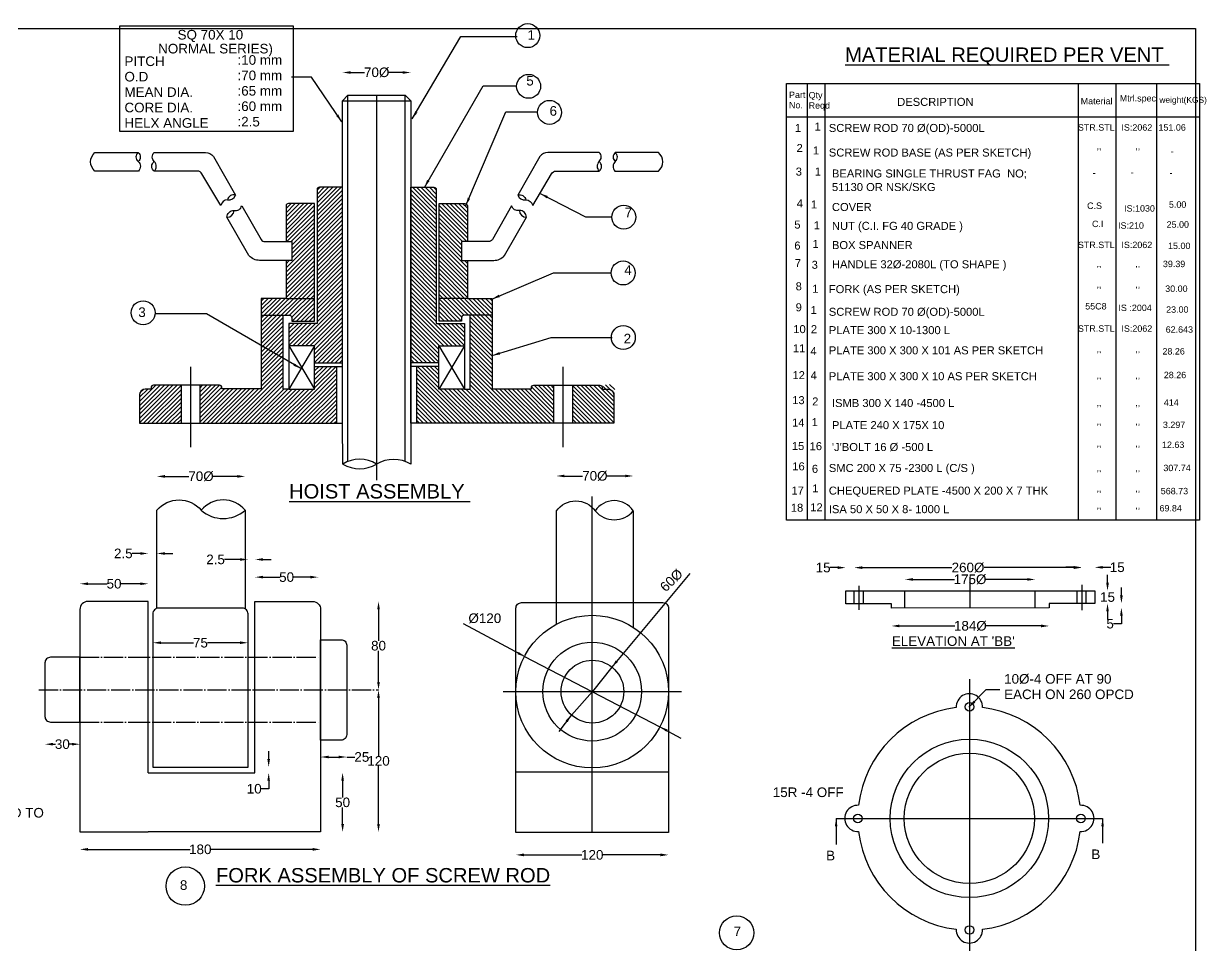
# Model space of a CAD drawing. Header units: inches. Extents: x 2 to 3337, y 17 to 2233.
# Drawn here: x 1838 to 3317, y 1081 to 2233 of the extents above; entities that cross this region are included whole.
import ezdxf

# ---------------------------------------------------------------- set-up
doc = ezdxf.new("R2010")
doc.units = ezdxf.units.IN
doc.header["$MEASUREMENT"] = 0
doc.linetypes.add('ACAD_ISO04W100', pattern=[30, 24, -3, 0, -3])
for name, color, linetype in [('DIMENSIONS', 7, 'Continuous'), ('DIMENSIONS @ 1', 7, 'Continuous'), ('TEXT', 1, 'Continuous')]:
    doc.layers.add(name, color=color, linetype=linetype)
doc.styles.add('Annotative', font='arial.ttf', dxfattribs={"height": 8})
doc.styles.get("Standard").update_dxf_attribs({"font": 'arial.ttf', "height": 12})
doc.dimstyles.get("Standard").update_dxf_attribs({"dimtxt": 12, "dimasz": 10, "dimexe": 0.18, "dimexo": 0.0625, "dimgap": 0.09, "dimtad": 0, "dimtih": 1, "dimtoh": 1, "dimdec": 4, "dimzin": 0, "dimdsep": 46, "dimtxsty": 'Standard', "dimcen": 0.09, "dimse1": 1, "dimse2": 1, "dimadec": 0, "dimazin": 0, "dimtfac": 1, "dimtdec": 4, "dimtofl": 0, "dimtmove": 0, "dimatfit": 3, "dimfxl": 1, "dimtolj": 1, "dimtzin": 0, "dimarcsym": 0})

# ---------------------------------------------------------------- blocks, each defined once
blk = doc.blocks.new('*D42')
at = {"layer": 'Defpoints', "color": 0, "transparency": 16777216}
for p in [(2322.3, 2172.1), (2237.1, 2136.5), (2322.3, 2136.5)]:
    blk.add_point(p, dxfattribs=at)
at = {"layer": 'DIMENSIONS', "color": 0, "lineweight": -2, "transparency": 16777216}
for p, q in [((2247.1, 2172.1), (2264.5, 2172.1)), ((2312.3, 2172.1), (2294.9, 2172.1))]:
    blk.add_line(p, q, dxfattribs=at)
at = {"layer": 'DIMENSIONS', "color": 0, "transparency": 16777216}
for points in [[(2247.1, 2173.7), (2247.1, 2170.4), (2237.1, 2172.1)], [(2312.3, 2173.7), (2312.3, 2170.4), (2322.3, 2172.1)]]:
    blk.add_solid(points, dxfattribs=at)
at = {"layer": 'DIMENSIONS', "color": 0, "transparency": 16777216, "insert": (2279.7, 2172.1), "char_height": 12, "attachment_point": 5}
blk.add_mtext('\\A1;70Ø', dxfattribs=at)
blk = doc.blocks.new('*D43')
at = {"layer": 'Defpoints', "color": 0, "transparency": 16777216}
for p in [(2115.3, 1667.3), (2004.9, 1625.2), (2115.3, 1625.2)]:
    blk.add_point(p, dxfattribs=at)
at = {"layer": 'DIMENSIONS', "color": 0, "lineweight": -2, "transparency": 16777216}
for p, q in [((2014.9, 1667.3), (2044.9, 1667.3)), ((2105.3, 1667.3), (2075.3, 1667.3))]:
    blk.add_line(p, q, dxfattribs=at)
at = {"layer": 'DIMENSIONS', "color": 0, "transparency": 16777216}
for points in [[(2014.9, 1669), (2014.9, 1665.6), (2004.9, 1667.3)], [(2105.3, 1669), (2105.3, 1665.6), (2115.3, 1667.3)]]:
    blk.add_solid(points, dxfattribs=at)
at = {"layer": 'DIMENSIONS', "color": 0, "transparency": 16777216, "insert": (2060.1, 1667.3), "char_height": 12, "attachment_point": 5}
blk.add_mtext('\\A1;70Ø', dxfattribs=at)
blk = doc.blocks.new('*D44')
at = {"layer": 'Defpoints', "color": 0, "transparency": 16777216}
for p in [(2600.3, 1667.8), (2504.4, 1624.1), (2600.3, 1624.1)]:
    blk.add_point(p, dxfattribs=at)
at = {"layer": 'DIMENSIONS', "color": 0, "lineweight": -2, "transparency": 16777216}
for p, q in [((2514.4, 1667.8), (2537.1, 1667.8)), ((2590.3, 1667.8), (2567.6, 1667.8))]:
    blk.add_line(p, q, dxfattribs=at)
at = {"layer": 'DIMENSIONS', "color": 0, "transparency": 16777216}
for points in [[(2514.4, 1669.5), (2514.4, 1666.2), (2504.4, 1667.8)], [(2590.3, 1669.5), (2590.3, 1666.2), (2600.3, 1667.8)]]:
    blk.add_solid(points, dxfattribs=at)
at = {"layer": 'DIMENSIONS', "color": 0, "transparency": 16777216, "insert": (2552.4, 1667.8), "char_height": 12, "attachment_point": 5}
blk.add_mtext('\\A1;70Ø', dxfattribs=at)
blk = doc.blocks.new('*D45')
at = {"layer": 'Defpoints', "color": 0, "transparency": 16777216}
for p in [(1994.2, 1533.1), (1908.7, 1501.1), (1994.2, 1501.1)]:
    blk.add_point(p, dxfattribs=at)
at = {"layer": 'DIMENSIONS', "color": 0, "lineweight": -2, "transparency": 16777216}
for p, q in [((1918.7, 1533.1), (1942.8, 1533.1)), ((1984.2, 1533.1), (1960.1, 1533.1))]:
    blk.add_line(p, q, dxfattribs=at)
at = {"layer": 'DIMENSIONS', "color": 0, "transparency": 16777216}
for points in [[(1918.7, 1534.8), (1918.7, 1531.5), (1908.7, 1533.1)], [(1984.2, 1534.8), (1984.2, 1531.5), (1994.2, 1533.1)]]:
    blk.add_solid(points, dxfattribs=at)
at = {"layer": 'DIMENSIONS', "color": 0, "transparency": 16777216, "insert": (1951.4, 1533.1), "char_height": 12, "attachment_point": 5}
blk.add_mtext('\\A1;50', dxfattribs=at)
blk = doc.blocks.new('*D46')
at = {"layer": 'Defpoints', "color": 0, "transparency": 16777216}
for p in [(2004.9, 1571), (1994.2, 1501.1), (2004.9, 1501.1)]:
    blk.add_point(p, dxfattribs=at)
at = {"layer": 'DIMENSIONS', "color": 0, "lineweight": -2, "transparency": 16777216}
for p, q in [((1984.2, 1571), (1974.2, 1571)), ((2014.9, 1571), (2024.9, 1571))]:
    blk.add_line(p, q, dxfattribs=at)
at = {"layer": 'DIMENSIONS', "color": 0, "transparency": 16777216}
for points in [[(1984.2, 1572.6), (1984.2, 1569.3), (1994.2, 1571)], [(2014.9, 1572.6), (2014.9, 1569.3), (2004.9, 1571)]]:
    blk.add_solid(points, dxfattribs=at)
at = {"layer": 'DIMENSIONS', "color": 0, "transparency": 16777216, "insert": (1963, 1571), "char_height": 12, "attachment_point": 5}
blk.add_mtext('\\A1;2.5', dxfattribs=at)
blk = doc.blocks.new('*D47')
at = {"layer": 'Defpoints', "color": 0, "transparency": 16777216}
for p in [(2127.6, 1563.5), (2118.9, 1487.6), (2127.6, 1487.6)]:
    blk.add_point(p, dxfattribs=at)
at = {"layer": 'DIMENSIONS', "color": 0, "lineweight": -2, "transparency": 16777216}
for p, q in [((2108.9, 1563.5), (2089.5, 1563.5)), ((2137.6, 1563.5), (2147.6, 1563.5))]:
    blk.add_line(p, q, dxfattribs=at)
at = {"layer": 'DIMENSIONS', "color": 0, "transparency": 16777216}
for points in [[(2108.9, 1565.1), (2108.9, 1561.8), (2118.9, 1563.5)], [(2137.6, 1565.1), (2137.6, 1561.8), (2127.6, 1563.5)]]:
    blk.add_solid(points, dxfattribs=at)
at = {"layer": 'DIMENSIONS', "color": 0, "transparency": 16777216, "insert": (2078.3, 1563.5), "char_height": 12, "attachment_point": 5}
blk.add_mtext('\\A1;2.5', dxfattribs=at)
blk = doc.blocks.new('*D48')
at = {"layer": 'Defpoints', "color": 0, "transparency": 16777216}
for p in [(1999.9, 1459.4), (2118.9, 1459.4), (2118.9, 1459.4)]:
    blk.add_point(p, dxfattribs=at)
at = {"layer": 'DIMENSIONS', "color": 0, "lineweight": -2, "transparency": 16777216}
for p, q in [((2009.9, 1459.4), (2050.8, 1459.4)), ((2108.9, 1459.4), (2068.1, 1459.4))]:
    blk.add_line(p, q, dxfattribs=at)
at = {"layer": 'DIMENSIONS', "color": 0, "transparency": 16777216}
for points in [[(2009.9, 1461.1), (2009.9, 1457.8), (1999.9, 1459.4)], [(2108.9, 1461.1), (2108.9, 1457.8), (2118.9, 1459.4)]]:
    blk.add_solid(points, dxfattribs=at)
at = {"layer": 'DIMENSIONS', "color": 0, "transparency": 16777216, "insert": (2059.4, 1459.4), "char_height": 12, "attachment_point": 5}
blk.add_mtext('\\A1;75', dxfattribs=at)
blk = doc.blocks.new('*D49')
at = {"layer": 'Defpoints', "color": 0, "transparency": 16777216}
for p in [(2199.6, 1511.1), (2199.6, 1400.4), (2282, 1400.4)]:
    blk.add_point(p, dxfattribs=at)
at = {"layer": 'DIMENSIONS', "color": 0, "lineweight": -2, "transparency": 16777216}
for p, q in [((2282, 1501.1), (2282, 1462)), ((2282, 1410.4), (2282, 1449.5))]:
    blk.add_line(p, q, dxfattribs=at)
at = {"layer": 'DIMENSIONS', "color": 0, "transparency": 16777216}
for points in [[(2280.3, 1501.1), (2283.6, 1501.1), (2282, 1511.1)], [(2280.3, 1410.4), (2283.6, 1410.4), (2282, 1400.4)]]:
    blk.add_solid(points, dxfattribs=at)
at = {"layer": 'DIMENSIONS', "color": 0, "transparency": 16777216, "insert": (2282, 1455.7), "char_height": 12, "attachment_point": 5}
blk.add_mtext('\\A1;80', dxfattribs=at)
blk = doc.blocks.new('*D50')
at = {"layer": 'Defpoints', "color": 0, "transparency": 16777216}
for p in [(2209.6, 1400.4), (2209.6, 1222.9), (2282, 1222.9)]:
    blk.add_point(p, dxfattribs=at)
at = {"layer": 'DIMENSIONS', "color": 0, "lineweight": -2, "transparency": 16777216}
for p, q in [((2282, 1390.4), (2282, 1317.9)), ((2282, 1232.9), (2282, 1305.5))]:
    blk.add_line(p, q, dxfattribs=at)
at = {"layer": 'DIMENSIONS', "color": 0, "transparency": 16777216}
for points in [[(2280.3, 1390.4), (2283.6, 1390.4), (2282, 1400.4)], [(2280.3, 1232.9), (2283.6, 1232.9), (2282, 1222.9)]]:
    blk.add_solid(points, dxfattribs=at)
at = {"layer": 'DIMENSIONS', "color": 0, "transparency": 16777216, "insert": (2282, 1311.7), "char_height": 12, "attachment_point": 5}
blk.add_mtext('\\A1;120', dxfattribs=at)
blk = doc.blocks.new('*D51')
at = {"layer": 'Defpoints', "color": 0, "transparency": 16777216}
for p in [(2209.6, 1351.2), (2242.2, 1351.2), (2242.2, 1316.6)]:
    blk.add_point(p, dxfattribs=at)
at = {"layer": 'DIMENSIONS', "color": 0, "lineweight": -2, "transparency": 16777216}
for p, q in [((2219.6, 1316.6), (2232.2, 1316.6)), ((2242.2, 1316.6), (2252.2, 1316.6))]:
    blk.add_line(p, q, dxfattribs=at)
at = {"layer": 'DIMENSIONS', "color": 0, "transparency": 16777216}
for points in [[(2219.6, 1318.3), (2219.6, 1315), (2209.6, 1316.6)], [(2232.2, 1318.3), (2232.2, 1315), (2242.2, 1316.6)]]:
    blk.add_solid(points, dxfattribs=at)
at = {"layer": 'DIMENSIONS', "color": 0, "transparency": 16777216, "insert": (2261.1, 1316.6), "char_height": 12, "attachment_point": 5}
blk.add_mtext('\\A1;25', dxfattribs=at)
blk = doc.blocks.new('*D52')
at = {"layer": 'Defpoints', "color": 0, "transparency": 16777216}
for p in [(2127.6, 1296.9), (2127.6, 1222.9), (2237.1, 1222.9)]:
    blk.add_point(p, dxfattribs=at)
at = {"layer": 'DIMENSIONS', "color": 0, "lineweight": -2, "transparency": 16777216}
for p, q in [((2237.1, 1286.9), (2237.1, 1266.2)), ((2237.1, 1232.9), (2237.1, 1253.7))]:
    blk.add_line(p, q, dxfattribs=at)
at = {"layer": 'DIMENSIONS', "color": 0, "transparency": 16777216}
for points in [[(2235.4, 1286.9), (2238.8, 1286.9), (2237.1, 1296.9)], [(2235.4, 1232.9), (2238.8, 1232.9), (2237.1, 1222.9)]]:
    blk.add_solid(points, dxfattribs=at)
at = {"layer": 'DIMENSIONS', "color": 0, "transparency": 16777216, "insert": (2237.1, 1259.9), "char_height": 12, "attachment_point": 5}
blk.add_mtext('\\A1;50', dxfattribs=at)
blk = doc.blocks.new('*D53')
at = {"layer": 'Defpoints', "color": 0, "transparency": 16777216}
for p in [(1908.7, 1222.9), (2209.6, 1222.9), (2209.6, 1201.2)]:
    blk.add_point(p, dxfattribs=at)
at = {"layer": 'DIMENSIONS', "color": 0, "lineweight": -2, "transparency": 16777216}
for p, q in [((1918.7, 1201.2), (2046.4, 1201.2)), ((2199.6, 1201.2), (2071.9, 1201.2))]:
    blk.add_line(p, q, dxfattribs=at)
at = {"layer": 'DIMENSIONS', "color": 0, "transparency": 16777216}
for points in [[(1918.7, 1202.9), (1918.7, 1199.5), (1908.7, 1201.2)], [(2199.6, 1202.9), (2199.6, 1199.5), (2209.6, 1201.2)]]:
    blk.add_solid(points, dxfattribs=at)
at = {"layer": 'DIMENSIONS', "color": 0, "transparency": 16777216, "insert": (2059.2, 1201.2), "char_height": 12, "attachment_point": 5}
blk.add_mtext('\\A1;180', dxfattribs=at)
blk = doc.blocks.new('*D54')
at = {"layer": 'Defpoints', "color": 0, "transparency": 16777216}
for p in [(1865, 1378.5), (1908.7, 1378.5), (1908.7, 1332.6)]:
    blk.add_point(p, dxfattribs=at)
at = {"layer": 'DIMENSIONS', "color": 0, "lineweight": -2, "transparency": 16777216}
for p, q in [((1875, 1332.6), (1878.2, 1332.6)), ((1898.7, 1332.6), (1895.5, 1332.6))]:
    blk.add_line(p, q, dxfattribs=at)
at = {"layer": 'DIMENSIONS', "color": 0, "transparency": 16777216}
for points in [[(1875, 1334.3), (1875, 1331), (1865, 1332.6)], [(1898.7, 1334.3), (1898.7, 1331), (1908.7, 1332.6)]]:
    blk.add_solid(points, dxfattribs=at)
at = {"layer": 'DIMENSIONS', "color": 0, "transparency": 16777216, "insert": (1886.8, 1332.6), "char_height": 12, "attachment_point": 5}
blk.add_mtext('\\A1;30', dxfattribs=at)
blk = doc.blocks.new('*D55')
at = {"layer": 'Defpoints', "color": 0, "transparency": 16777216}
for p in [(2118.9, 1304), (2118.9, 1296.9), (2144.7, 1296.9)]:
    blk.add_point(p, dxfattribs=at)
at = {"layer": 'DIMENSIONS', "color": 0, "lineweight": -2, "transparency": 16777216}
for p, q in [((2144.7, 1314), (2144.7, 1324)), ((2144.7, 1286.9), (2144.7, 1276.9)), ((2144.7, 1276.9), (2134.7, 1276.9))]:
    blk.add_line(p, q, dxfattribs=at)
at = {"layer": 'DIMENSIONS', "color": 0, "transparency": 16777216}
for points in [[(2143, 1314), (2146.3, 1314), (2144.7, 1304)], [(2143, 1286.9), (2146.3, 1286.9), (2144.7, 1296.9)]]:
    blk.add_solid(points, dxfattribs=at)
at = {"layer": 'DIMENSIONS', "color": 0, "transparency": 16777216, "insert": (2126.6, 1276.9), "char_height": 12, "attachment_point": 5}
blk.add_mtext('\\A1;10', dxfattribs=at)
blk = doc.blocks.new('*D56')
at = {"layer": 'Defpoints', "color": 0, "transparency": 16777216}
for p in [(2644.4, 1231), (2453.7, 1222.1), (2644.4, 1194.3)]:
    blk.add_point(p, dxfattribs=at)
at = {"layer": 'DIMENSIONS', "color": 0, "lineweight": -2, "transparency": 16777216}
for p, q in [((2463.7, 1194.3), (2536.3, 1194.3)), ((2634.4, 1194.3), (2561.8, 1194.3))]:
    blk.add_line(p, q, dxfattribs=at)
at = {"layer": 'DIMENSIONS', "color": 0, "transparency": 16777216}
for points in [[(2463.7, 1196), (2463.7, 1192.6), (2453.7, 1194.3)], [(2634.4, 1196), (2634.4, 1192.6), (2644.4, 1194.3)]]:
    blk.add_solid(points, dxfattribs=at)
at = {"layer": 'DIMENSIONS', "color": 0, "transparency": 16777216, "insert": (2549.1, 1194.3), "char_height": 12, "attachment_point": 5}
blk.add_mtext('\\A1;120', dxfattribs=at)
blk = doc.blocks.new('*D57')
at = {"layer": 'Defpoints', "color": 0, "transparency": 16777216}
for p in [(2876.6, 1553.3), (2865.9, 1524.3), (2876.6, 1524.3)]:
    blk.add_point(p, dxfattribs=at)
at = {"layer": 'DIMENSIONS', "color": 0, "lineweight": -2, "transparency": 16777216}
for p, q in [((2855.9, 1553.3), (2845.9, 1553.3)), ((2886.6, 1553.3), (2896.6, 1553.3))]:
    blk.add_line(p, q, dxfattribs=at)
at = {"layer": 'DIMENSIONS', "color": 0, "transparency": 16777216}
for points in [[(2855.9, 1555), (2855.9, 1551.6), (2865.9, 1553.3)], [(2886.6, 1555), (2886.6, 1551.6), (2876.6, 1553.3)]]:
    blk.add_solid(points, dxfattribs=at)
at = {"layer": 'DIMENSIONS', "color": 0, "transparency": 16777216, "insert": (2837.7, 1553.3), "char_height": 12, "attachment_point": 5}
blk.add_mtext('\\A1;15', dxfattribs=at)
blk = doc.blocks.new('*D58')
at = {"layer": 'Defpoints', "color": 0, "transparency": 16777216}
for p in [(3160.9, 1553.3), (2876.6, 1524.3), (3160.9, 1515.9)]:
    blk.add_point(p, dxfattribs=at)
at = {"layer": 'DIMENSIONS', "color": 0, "lineweight": -2, "transparency": 16777216}
for p, q in [((2886.6, 1553.3), (2998.7, 1553.3)), ((3150.9, 1553.3), (3038.8, 1553.3))]:
    blk.add_line(p, q, dxfattribs=at)
at = {"layer": 'DIMENSIONS', "color": 0, "transparency": 16777216}
for points in [[(2886.6, 1555), (2886.6, 1551.6), (2876.6, 1553.3)], [(3150.9, 1555), (3150.9, 1551.6), (3160.9, 1553.3)]]:
    blk.add_solid(points, dxfattribs=at)
at = {"layer": 'DIMENSIONS', "color": 0, "transparency": 16777216, "insert": (3018.8, 1553.3), "char_height": 12, "attachment_point": 5}
blk.add_mtext('\\A1;260Ø', dxfattribs=at)
blk = doc.blocks.new('*D59')
at = {"layer": 'Defpoints', "color": 0, "transparency": 16777216}
for p in [(3177.1, 1553.7), (3160.9, 1524.3), (3177.1, 1524.3)]:
    blk.add_point(p, dxfattribs=at)
at = {"layer": 'DIMENSIONS', "color": 0, "lineweight": -2, "transparency": 16777216}
for p, q in [((3150.9, 1553.7), (3140.9, 1553.7)), ((3187.1, 1553.7), (3197.1, 1553.7))]:
    blk.add_line(p, q, dxfattribs=at)
at = {"layer": 'DIMENSIONS', "color": 0, "transparency": 16777216}
for points in [[(3150.9, 1555.3), (3150.9, 1552), (3160.9, 1553.7)], [(3187.1, 1555.3), (3187.1, 1552), (3177.1, 1553.7)]]:
    blk.add_solid(points, dxfattribs=at)
at = {"layer": 'DIMENSIONS', "color": 0, "transparency": 16777216, "insert": (3205.3, 1553.7), "char_height": 12, "attachment_point": 5}
blk.add_mtext('\\A1;15', dxfattribs=at)
blk = doc.blocks.new('*D60')
at = {"layer": 'Defpoints', "color": 0, "transparency": 16777216}
for p in [(3177.1, 1524.3), (3177.1, 1508.6), (3193.2, 1508.6)]:
    blk.add_point(p, dxfattribs=at)
at = {"layer": 'DIMENSIONS', "color": 0, "lineweight": -2, "transparency": 16777216}
for p, q in [((3193.2, 1534.3), (3193.2, 1544.3)), ((3193.2, 1498.6), (3193.2, 1488.6))]:
    blk.add_line(p, q, dxfattribs=at)
at = {"layer": 'DIMENSIONS', "color": 0, "transparency": 16777216}
for points in [[(3191.5, 1534.3), (3194.8, 1534.3), (3193.2, 1524.3)], [(3191.5, 1498.6), (3194.8, 1498.6), (3193.2, 1508.6)]]:
    blk.add_solid(points, dxfattribs=at)
at = {"layer": 'DIMENSIONS', "color": 0, "transparency": 16777216, "insert": (3193.2, 1516.5), "char_height": 12, "attachment_point": 5}
blk.add_mtext('\\A1;15', dxfattribs=at)
blk = doc.blocks.new('*D61')
at = {"layer": 'Defpoints', "color": 0, "transparency": 16777216}
for p in [(3120.2, 1508.6), (3120.2, 1503.2), (3210.5, 1503.2)]:
    blk.add_point(p, dxfattribs=at)
at = {"layer": 'DIMENSIONS', "color": 0, "lineweight": -2, "transparency": 16777216}
for p, q in [((3210.5, 1518.6), (3210.5, 1528.6)), ((3210.5, 1493.2), (3210.5, 1483.2)), ((3210.5, 1483.2), (3200.5, 1483.2))]:
    blk.add_line(p, q, dxfattribs=at)
at = {"layer": 'DIMENSIONS', "color": 0, "transparency": 16777216}
for points in [[(3208.8, 1518.6), (3212.2, 1518.6), (3210.5, 1508.6)], [(3208.8, 1493.2), (3212.2, 1493.2), (3210.5, 1503.2)]]:
    blk.add_solid(points, dxfattribs=at)
at = {"layer": 'DIMENSIONS', "color": 0, "transparency": 16777216, "insert": (3196.4, 1483.2), "char_height": 12, "attachment_point": 5}
blk.add_mtext('\\A1;5', dxfattribs=at)
blk = doc.blocks.new('*D62')
at = {"layer": 'Defpoints', "color": 0, "transparency": 16777216}
for p in [(2923.1, 1502.7), (3120.2, 1502.7), (3120.2, 1480.4)]:
    blk.add_point(p, dxfattribs=at)
at = {"layer": 'DIMENSIONS', "color": 0, "lineweight": -2, "transparency": 16777216}
for p, q in [((2933.1, 1480.4), (3002.3, 1480.4)), ((3110.2, 1480.4), (3041, 1480.4))]:
    blk.add_line(p, q, dxfattribs=at)
at = {"layer": 'DIMENSIONS', "color": 0, "transparency": 16777216}
for points in [[(2933.1, 1482.1), (2933.1, 1478.7), (2923.1, 1480.4)], [(3110.2, 1482.1), (3110.2, 1478.7), (3120.2, 1480.4)]]:
    blk.add_solid(points, dxfattribs=at)
at = {"layer": 'DIMENSIONS', "color": 0, "transparency": 16777216, "insert": (3021.7, 1480.4), "char_height": 12, "attachment_point": 5}
blk.add_mtext('\\A1;184Ø', dxfattribs=at)
blk = doc.blocks.new('*D63')
at = {"layer": 'Defpoints', "color": 0, "transparency": 16777216}
for p in [(2206.7, 1541.4), (2127.6, 1511.1), (2206.7, 1508.2)]:
    blk.add_point(p, dxfattribs=at)
at = {"layer": 'DIMENSIONS', "color": 0, "lineweight": -2, "transparency": 16777216}
for p, q in [((2137.6, 1541.4), (2158.5, 1541.4)), ((2196.7, 1541.4), (2175.8, 1541.4))]:
    blk.add_line(p, q, dxfattribs=at)
at = {"layer": 'DIMENSIONS', "color": 0, "transparency": 16777216}
for points in [[(2137.6, 1543.1), (2137.6, 1539.8), (2127.6, 1541.4)], [(2196.7, 1543.1), (2196.7, 1539.8), (2206.7, 1541.4)]]:
    blk.add_solid(points, dxfattribs=at)
at = {"layer": 'DIMENSIONS', "color": 0, "transparency": 16777216, "insert": (2167.1, 1541.4), "char_height": 12, "attachment_point": 5}
blk.add_mtext('\\A1;50', dxfattribs=at)
blk = doc.blocks.new('*D120')
at = {"layer": 'Defpoints', "color": 0, "transparency": 16777216}
for p in [(3102.8, 1538.5), (2939.9, 1524.3), (3102.8, 1524.3)]:
    blk.add_point(p, dxfattribs=at)
at = {"layer": 'DIMENSIONS', "color": 0, "lineweight": -2, "transparency": 16777216}
for p, q in [((2949.9, 1538.5), (3002, 1538.5)), ((3092.8, 1538.5), (3040.7, 1538.5))]:
    blk.add_line(p, q, dxfattribs=at)
at = {"layer": 'DIMENSIONS', "color": 0, "transparency": 16777216}
for points in [[(2949.9, 1540.2), (2949.9, 1536.9), (2939.9, 1538.5)], [(3092.8, 1540.2), (3092.8, 1536.9), (3102.8, 1538.5)]]:
    blk.add_solid(points, dxfattribs=at)
at = {"layer": 'DIMENSIONS', "color": 0, "transparency": 16777216, "insert": (3021.3, 1538.5), "char_height": 12, "attachment_point": 5}
blk.add_mtext('\\A1;175Ø', dxfattribs=at)

msp = doc.modelspace()

# ---------------------------------------------------------------- hatches: boundary and pattern name
h = msp.add_hatch()
h.set_pattern_fill('ANSI31', color=0, scale=30, style=0)
h.set_pattern_definition([(45, (121.4158, 964.799), (-2.6516504, 2.6516504), [])])
h.paths.add_polyline_path([(2201.77194, 2008.346), (2169.35102, 2008.346, 0.4142135624), (2166.35102, 2005.346), (2166.35102, 1960.88156), (2173.61367, 1960.88156), (2173.61367, 1937.2846), (2166.35102, 1937.2846), (2166.35102, 1889.71995), (2201.77194, 1889.71995)])
h.paths.add_polyline_path([(2237.05463, 2028.75235), (2208.21175, 2028.75235, 0.4142135624), (2205.21175, 2025.75235), (2205.21175, 1858.50837), (2169.94844, 1858.50837), (2169.94844, 1830.374), (2201.93413, 1830.374), (2201.93413, 1809.05905), (2237.05463, 1809.05905)])
h.paths.add_polyline_path([(2201.77194, 1889.71995), (2166.35102, 1889.71995), (2135.39419, 1889.71995), (2135.39419, 1868.61853), (2162.90889, 1868.61853), (2170.63782, 1868.61853, -0.4142135624), (2173.63782, 1865.61853), (2173.63782, 1861.38941), (2201.77194, 1861.38941)])
h.paths.add_polyline_path([(2162.90889, 1868.61853), (2135.39419, 1868.61853), (2135.39419, 1776.67573), (2086.3079, 1776.67573), (2086.3079, 1778.24235, 0.4142135624), (2083.3079, 1781.24235), (2058.62004, 1781.24235), (2058.62004, 1733.66865), (2229.72103, 1733.66865), (2229.72103, 1804.86043), (2201.93413, 1804.86043), (2201.93413, 1776.4483), (2169.94844, 1776.4483), (2162.90889, 1776.4483)])
h.paths.add_polyline_path([(2035.13213, 1781.24235), (2000.74877, 1781.24235, 0.4142135624), (1997.74877, 1778.24235), (1997.74877, 1776.49201), (1990.42766, 1776.49201, 0.4134914118), (1983.42768, 1769.50927), (1983.33929, 1733.66865), (2035.13213, 1733.66865)])
h = msp.add_hatch()
h.set_pattern_fill('ANSI31', color=0, scale=30, angle=90, style=0)
h.set_pattern_definition([(135, (121.4158, 964.799), (-2.6516504, -2.6516504), [])])
h.paths.add_polyline_path([(2322.32052, 1809.05905), (2357.44102, 1809.05905), (2357.44102, 1830.374), (2389.42671, 1830.374), (2389.42671, 1858.50837), (2354.1634, 1858.50837), (2354.1634, 2025.75235, 0.4142135624), (2351.1634, 2028.75235), (2322.32052, 2028.75235)])
h.paths.add_polyline_path([(2357.60321, 1889.71995), (2393.02413, 1889.71995), (2393.02413, 1937.2846), (2385.76148, 1937.2846), (2385.76148, 1960.88156), (2393.02413, 1960.88156), (2393.02413, 2005.346, 0.4142135624), (2390.02413, 2008.346), (2357.60321, 2008.346)])
h.paths.add_polyline_path([(2393.02413, 1889.71995), (2357.60321, 1889.71995), (2357.60321, 1861.38941), (2385.73734, 1861.38941), (2385.73734, 1868.61853), (2396.46626, 1868.61853), (2423.98096, 1868.61853), (2423.98096, 1889.71995)])
h.paths.add_polyline_path([(2396.46626, 1776.4483), (2389.42671, 1776.4483), (2357.44102, 1776.4483), (2357.44102, 1804.86043), (2329.65412, 1804.86043), (2329.65412, 1733.66865), (2500.75511, 1733.66865), (2500.75511, 1781.24235), (2476.06726, 1781.24235, 0.4142135624), (2473.06726, 1778.24235), (2473.06726, 1776.67573), (2423.98096, 1776.67573), (2423.98096, 1868.61853), (2396.46626, 1868.61853)])
h.paths.add_polyline_path([(2575.94747, 1769.50927, 1.17831271), (2560.91467, 1776.30231, 0.638860363), (2558.62638, 1781.24235), (2524.24302, 1781.24235), (2524.24302, 1733.66865), (2576.03586, 1733.66865)])

# ---------------------------------------------------------------- linework, layer by layer
at = {"color": 0}
for points in [[(2243.81564, 2143.64046), (2237.05463, 2136.51067)], [(2243.81564, 1685.97791), (2243.81564, 2143.64046)], [(2243.81564, 2143.64046), (2315.45139, 2143.64046)], [(2279.63352, 2143.64046), (2279.63352, 1662.51493)], [(2315.45139, 1685.91628), (2315.45139, 2143.64046)], [(2315.45139, 2143.64046), (2322.32052, 2136.51067)], [(2166.35102, 1889.71995), (2201.77194, 1889.71995)], [(2393.02413, 1889.71995), (2357.60321, 1889.71995)], [(2169.94844, 1776.4483), (2201.93413, 1776.4483), (2201.93413, 1830.374), (2169.94844, 1830.374)], [(2201.93413, 1830.374), (2169.94844, 1776.4483)], [(2169.94844, 1830.374), (2201.93413, 1776.4483)], [(2389.42671, 1776.4483), (2357.44102, 1776.4483), (2357.44102, 1830.374), (2389.42671, 1830.374)], [(2357.44102, 1830.374), (2389.42671, 1776.4483)], [(2389.42671, 1830.374), (2357.44102, 1776.4483)], [(2047.03251, 1804.08169), (2047.03251, 1703.83886)], [(2201.93413, 1809.05905), (2237.05463, 1809.05905)], [(2201.93413, 1804.86043), (2237.05463, 1804.86043)], [(2229.72103, 1733.66865), (2229.72103, 1804.86043)], [(2357.44102, 1809.05905), (2322.32052, 1809.05905)], [(2357.44102, 1804.86043), (2322.32052, 1804.86043)], [(2329.65412, 1733.66865), (2329.65412, 1804.86043)], [(2512.34264, 1804.08169), (2512.34264, 1703.83886)], [(2035.13213, 1781.24235), (2035.13213, 1733.66865)], [(2058.62004, 1781.24235), (2058.62004, 1733.66865)], [(2500.75511, 1781.24235), (2500.75511, 1733.66865)], [(2524.24302, 1781.24235), (2524.24302, 1733.66865)], [(2549.06122, 1222.12617), (2549.06122, 1642.3283)], [(2923.13566, 1502.66709), (2923.13566, 1508.18759), (2865.89649, 1508.18759), (2865.89649, 1524.33517), (3177.12037, 1524.33517), (3177.12037, 1508.64013), (3120.21372, 1508.64013), (3120.21372, 1503.24568), (2923.13566, 1502.66709)], [(2876.64183, 1508.18759), (2876.64183, 1524.33517)], [(2882.19316, 1530.56893), (2882.19316, 1500.52153)], [(2887.69557, 1524.33517), (2887.69557, 1508.18759)], [(2939.85574, 1502.71618), (2939.85574, 1524.33517)], [(3102.82469, 1503.19463), (3102.82469, 1524.33517)], [(3155.3229, 1508.64013), (3155.3229, 1524.33517)], [(3160.90658, 1531.62591), (3160.90658, 1500.18359)], [(3166.35329, 1508.64013), (3166.35329, 1524.33517)], [(3020.48601, 1414.05366), (3020.48601, 1065.79604)], [(2437.86717, 1398.32001), (2660.7624, 1398.32001)], [(1994.16324, 1296.94996), (2127.57024, 1296.94996)], [(2209.63763, 1296.94996), (2209.63763, 1222.91727), (1994.16324, 1222.91727)], [(2853.96472, 1239.92485), (3187.00731, 1239.92485)]]:
    msp.add_lwpolyline(points, dxfattribs=at)
for points in [[(2237.05463, 2028.75235), (2237.05463, 2136.51067), (2322.32052, 2136.51067), (2322.32052, 1733.66865), (2322.32052, 1682.69528, 0.2700828413), (2279.40111, 1682.69528, 0.2919202348), (2237.44933, 1682.69528), (2237.05463, 1733.66865)], [(1981.8488, 2048.87981), (1927.50944, 2048.87981, -0.473679118), (1927.50944, 2071.92313), (1981.45961, 2071.92313, -0.4891341947), (1981.45961, 2060.84995, -0.4367797773), (1981.8488, 2048.87981, 0.937020061)], [(2001.47375, 2072.085), (2065.65439, 2072.085, -0.2291594712), (2075.79126, 2067.18159), (2103.1274, 2018.91094, 0.4499520782), (2093.35937, 2013.10995, 0.3081811085), (2084.68774, 2005.84604), (2061.30235, 2045.49413, 0.2581527162), (2055.63529, 2048.83453), (2001.61767, 2048.83453, -0.5035369106), (2001.61767, 2060.702, -0.4237796464), (2001.47375, 2072.085, -0.0126431043)], [(2557.9014, 2072.085), (2493.72076, 2072.085, 0.2291594712), (2483.5839, 2067.18159), (2456.24775, 2018.91094, -0.4499520782), (2466.01578, 2013.10995, -0.3081811085), (2474.68742, 2005.84604), (2498.0728, 2045.49413, -0.2581527162), (2503.73986, 2048.83453), (2557.75748, 2048.83453, 0.5035369106), (2557.75748, 2060.702, 0.4237796464), (2557.9014, 2072.085, 0.0126431043)], [(2577.52635, 2048.87981), (2631.86571, 2048.87981, 0.473679118), (2631.86571, 2071.92313), (2577.91554, 2071.92313, 0.4891341947), (2577.91554, 2060.84995, 0.4367797773), (2577.52635, 2048.87981, -0.937020061)], [(1983.33929, 1733.66865), (2237.05463, 1733.66865), (2237.05463, 2028.75235), (2208.21175, 2028.75235, 0.4142135624), (2205.21175, 2025.75235), (2205.21175, 1858.50837), (2169.94844, 1858.50837), (2169.94844, 1776.4483), (2162.90889, 1776.4483), (2162.90889, 1868.61853), (2170.63782, 1868.61853, -0.4142135624), (2173.63782, 1865.61853), (2173.63782, 1861.38941), (2201.77194, 1861.38941), (2201.77194, 2008.346), (2169.35102, 2008.346, 0.4142135624), (2166.35102, 2005.346), (2166.35102, 1960.88156), (2173.61367, 1960.88156), (2173.61367, 1937.2846), (2166.35102, 1937.2846), (2166.35102, 1889.71995), (2135.39419, 1889.71995), (2135.39419, 1868.61853), (2162.90889, 1868.61853)], [(2576.03586, 1733.66865), (2322.32052, 1733.66865), (2322.32052, 2028.75235), (2351.1634, 2028.75235, -0.4142135624), (2354.1634, 2025.75235), (2354.1634, 1858.50837), (2389.42671, 1858.50837), (2389.42671, 1776.4483), (2396.46626, 1776.4483), (2396.46626, 1868.61853), (2388.73734, 1868.61853, 0.4142135624), (2385.73734, 1865.61853), (2385.73734, 1861.38941), (2357.60321, 1861.38941), (2357.60321, 2008.346), (2390.02413, 2008.346, -0.4142135624), (2393.02413, 2005.346), (2393.02413, 1960.88156), (2385.76148, 1960.88156), (2385.76148, 1937.2846), (2393.02413, 1937.2846), (2393.02413, 1889.71995), (2423.98096, 1889.71995), (2423.98096, 1868.61853), (2396.46626, 1868.61853)], [(2144.69789, 1960.88156), (2173.61367, 1960.88156), (2173.61367, 1937.2846), (2133.32652, 1937.2846, -0.2123121535), (2120.05991, 1943.18384), (2092.53599, 1991.08921, -0.4193183881), (2101.34887, 1999.80232, 0.4198499769), (2111.01921, 2005.51582), (2135.11521, 1963.32189, 0.3030330196), (2140.14418, 1960.80871), (2144.69789, 1960.88156)], [(2414.67726, 1960.88156), (2385.76148, 1960.88156), (2385.76148, 1937.2846), (2426.04863, 1937.2846, 0.2123121535), (2439.31524, 1943.18384), (2466.83916, 1991.08921, 0.4193183881), (2458.02628, 1999.80232, -0.4198499769), (2448.35594, 2005.51582), (2424.25994, 1963.32189, -0.3030330196), (2419.23097, 1960.80871), (2414.67726, 1960.88156)], [(2135.39419, 1868.61853), (2135.39419, 1776.67573), (2086.3079, 1776.67573), (2086.3079, 1778.24235, 0.4142135624), (2083.3079, 1781.24235), (2000.74877, 1781.24235, 0.4142135624), (1997.74877, 1778.24235), (1997.74877, 1776.49201), (1990.42766, 1776.49201, 0.4134914118), (1983.42768, 1769.50927), (1983.33929, 1733.66865)], [(2423.98096, 1868.61853), (2423.98096, 1776.67573), (2473.06726, 1776.67573), (2473.06726, 1778.24235, -0.4142135624), (2476.06726, 1781.24235), (2558.62638, 1781.24235, -0.4142135624), (2561.62638, 1778.24235), (2561.62638, 1776.49201), (2568.9475, 1776.49201, -0.4134914118), (2575.94747, 1769.50927), (2576.03586, 1733.66865)], [(2004.90107, 1502.30472), (2004.90107, 1625.19941, -0.4596654365), (2060.38122, 1625.19941, 0.3834836242), (2115.27768, 1625.19941), (2115.29625, 1501.74743)], [(2504.37835, 1482.58785), (2504.37835, 1624.14987, -0.5196963236), (2552.85368, 1624.14987, 0.4638244967), (2600.34593, 1624.14987), (2600.34798, 1478.7395)], [(1994.16324, 1296.94996), (1994.16324, 1511.08019), (1918.69058, 1511.08019, 0.4142135624), (1908.69058, 1501.08019), (1908.69058, 1222.91727), (1994.16324, 1222.91727)], [(2127.57024, 1296.94996), (2127.57024, 1511.08019), (2199.63763, 1511.08019, -0.4142135624), (2209.63763, 1501.08019), (2209.63763, 1296.94996)]]:
    msp.add_lwpolyline(points, format="xyb", dxfattribs=at)
for points in [[(2460.67974, 1509.55385), (2637.4427, 1509.55385, -0.4142135624), (2644.4427, 1502.55385), (2644.4427, 1222.12617), (2453.67974, 1222.12617), (2453.67974, 1502.55385, -0.4142135624)], [(1999.93782, 1304.00627), (2118.93437, 1304.00627), (2118.93437, 1495.60758, 0.4142135624), (2111.93437, 1502.60758), (2006.93782, 1502.60758, 0.4142135624), (1999.93782, 1495.60758)], [(2209.63763, 1463.25688), (2235.24082, 1463.25688, -0.4142135624), (2242.24082, 1456.25688), (2242.24082, 1344.62842, -0.4142135624), (2235.24082, 1337.62842), (2209.63763, 1337.62842)], [(1908.69058, 1441.28707), (1871.98985, 1441.28707, 0.4142135624), (1864.98985, 1434.28707), (1864.98985, 1367.37729, 0.4142135624), (1871.98985, 1360.37729), (1908.69058, 1360.37729)]]:
    msp.add_lwpolyline(points, format="xyb", close=True, dxfattribs=at)
at = {"color": 0, "linetype": 'ACAD_ISO04W100'}
for points in [[(1908.69058, 1441.28707), (2209.63763, 1441.28707)], [(1857.46125, 1400.39983), (2281.97779, 1400.39983)], [(1908.69058, 1360.37729), (2209.63763, 1360.37729)]]:
    msp.add_lwpolyline(points, dxfattribs=at)
at = {"color": 0, "ltscale": 0.1}
for radius in [95.38148, 61.68566]:
    msp.add_circle((2549.06122, 1398.32001), radius, dxfattribs=at)
at = {"color": 0}
for centre, radius in [((2549.31478, 1398.32001), 39.2226), ((3020.48601, 1379.39288), 5.3765), ((3020.48601, 1239.92485), 98.98325), ((3020.48601, 1239.92485), 81.30704), ((2881.01798, 1239.92485), 5.3765), ((3159.95405, 1239.92485), 5.3765), ((3020.48601, 1100.45681), 5.3765)]:
    msp.add_circle(centre, radius, dxfattribs=at)
for centre, radius, start, end in [((1985.56596, 2066.24239), 6.77794, 123.26833201, 232.71066865), ((2573.80919, 2066.24239), 6.77794, 307.28933135, 56.73166799), ((1995.74521, 2054.76826), 8.34835, 314.70264426, 45.29735574), ((2563.62994, 2054.76826), 8.34835, 134.70264426, 225.29735574), ((2095.27858, 2021.00275), 8.12278, 256.33318518, 345.07680719), ((2464.09657, 2021.00275), 8.12278, 194.92319281, 283.66681482), ((2092.4845, 1999.98135), 8.86617, 270.33248375, 358.84293337), ((2466.89065, 1999.98135), 8.86617, 181.15706663, 269.66751625), ((2258.42522, 1718.14699), 41.19237, 239.38825624, 300.61174376), ((2087.82945, 1602.13338), 35.85313, 40.04190946, 139.95809054), ((2576.5998, 1608.64606), 28.35925, 33.14047175, 146.85952825), ((3020.48601, 1379.39288), 16.35686, 356.63823643, 183.36176357), ((3020.48601, 1239.92485), 139.46804, 96.72352713, 173.27647287), ((3020.48601, 1239.92485), 139.46804, 6.72352713, 83.27647287), ((2881.01798, 1239.92485), 16.35686, 86.63823643, 273.36176357), ((3159.95405, 1239.92485), 16.35686, 266.63823643, 93.36176357), ((3020.48601, 1239.92485), 139.46804, 186.72352713, 263.27647287), ((3020.48601, 1239.92485), 139.46804, 276.72352713, 353.27647287), ((3020.48601, 1100.45681), 16.35686, 176.63823643, 3.36176357)]:
    msp.add_arc(centre, radius, start, end, dxfattribs=at)
at = {"layer": 'DIMENSIONS', "color": 0}
for points in [[(3303.18781, 16.64204), (1.98831, 16.64204), (1.98831, 2227.12683), (3303.18781, 2227.12683)], [(1958.72853, 2230.45385), (2175.36654, 2230.45385), (2175.36654, 2098.3338), (1958.72853, 2098.3338)], [(2791.75113, 2158.30168), (3308.03544, 2158.30168), (3308.03544, 1612.68593), (2791.75113, 1612.68593)]]:
    msp.add_lwpolyline(points, close=True, dxfattribs=at)
for points in [[(2817.53902, 2158.30168), (2817.53902, 1612.68593)], [(2839.70361, 2158.30168), (2839.70361, 1612.68593)], [(3156.45494, 2158.30168), (3156.45494, 1612.68593)], [(3203.73941, 2158.30168), (3203.73941, 1612.68593)], [(3254.40135, 2158.30168), (3254.40135, 1612.68593)], [(2790.92052, 2116.4702), (3308.51661, 2116.4702)], [(3021.67469, 1502.95639), (3021.34022, 1538.54448)], [(2464.40784, 1442.26808), (2633.7146, 1354.37194)], [(2573.72465, 1429.02133), (2549.31478, 1398.32001), (2523.12843, 1369.1192)], [(2453.67974, 1298.08584), (2644.4427, 1298.08584)]]:
    msp.add_lwpolyline(points, dxfattribs=at)
for centre, radius in [((2468.46742, 2218.1369), 14.97008), ((2469.58448, 2154.77885), 14.97008), ((2495.74969, 2122.24411), 14.97008), ((2588.47939, 1991.28971), 14.97008), ((2587.65826, 1921.527), 14.97008), ((1987.73618, 1871.83266), 14.97008), ((2587.9385, 1840.89211), 14.97008), ((2040.36692, 1155.27708), 24.00974), ((2729.621, 1096.86684), 21.36611)]:
    msp.add_circle(centre, radius, dxfattribs=at)

# ---------------------------------------------------------------- texts
for s, height, p in [('DESCRIPTION ', 10, (2930.26767, 2130.35701)), ('1', 10, (2802.40642, 2097.76149)), ('1', 10, (2826.94217, 2099.40849)), ('SCREW ROD 70 Ø(OD)-5000L ', 10, (2844.80281, 2097.77825)), ('STR.STL', 8, (3156.15445, 2099.40849)), ('IS:2062', 8, (3210.54322, 2099.40849)), ('151.06', 8, (3256.84472, 2099.40849)), ('2', 10, (2804.45697, 2072.7586)), ('1', 10, (2824.98403, 2069.72653)), ('SCREW ROD BASE (AS PER SKETCH)', 10, (2844.80281, 2067.00597)), (',,', 8, (3179.38758, 2075.94778)), (',,', 8, (3227.74068, 2075.94778)), ('3', 10, (2803.43169, 2043.247)), ('1', 10, (2827.26852, 2043.30633)), (' BEARING SINGLE THRUST FAG  NO;', 10, (2844.80281, 2040.84953)), (' 51130 OR NSK/SKG', 10, (2844.80281, 2023.92478)), ('4', 10, (2804.66202, 2003.48831)), ('1', 10, (2822.37318, 2002.20824)), (' COVER ', 10, (2844.80281, 1998.99923)), ('C.S', 8, (3167.61972, 2001.59856)), ('5', 10, (2801.67149, 1976.99811)), ('1', 10, (2825.96309, 1976.11422)), (' NUT (C.I. FG 40 GRADE )', 10, (2844.80281, 1975.40998)), ('6', 10, (2801.67149, 1950.76557)), ('1', 10, (2824.33164, 1952.85409)), (' BOX SPANNER ', 10, (2844.80281, 1951.40761)), ('STR.STL', 8, (3156.15445, 1952.62126)), ('IS:2062', 8, (3210.54322, 1952.62126)), ('7', 10, (2802.32768, 1928.79582)), ('3', 10, (2823.35256, 1926.76007)), (' HANDLE 32Ø-2080L (TO SHAPE )', 10, (2844.80281, 1927.40522)), (',,', 8, (3179.38758, 1929.1456)), (',,', 8, (3227.74068, 1929.1456)), ('8', 10, (2803.31226, 1899.86854)), ('1', 10, (2824.00528, 1896.75194)), ('FORK (AS PER SKETCH)', 10, (2844.80281, 1896.32522)), (',,', 8, (3179.38758, 1903.13345)), (',,', 8, (3227.74068, 1903.13345)), ('9', 10, (2803.31226, 1873.63601)), ('1', 10, (2822.04811, 1870.22904)), ('SCREW ROD 70 Ø(OD)-5000L ', 10, (2844.80281, 1868.01472)), ('10', 10, (2800.3617, 1846.37495)), ('2', 10, (2822.37319, 1846.30154)), ('PLATE 300 X 10-1300 L', 10, (2844.80281, 1845.07637)), ('STR.STL', 8, (3156.15445, 1848.05354)), ('IS:2062', 8, (3210.54322, 1848.05354)), ('11', 10, (2799.83511, 1822.32269)), ('4', 10, (2821.72047, 1818.90281)), ('PLATE 300 X 300 X 101 AS PER SKETCH', 10, (2844.80281, 1819.8431)), (',,', 8, (3179.38758, 1822.53331)), (',,', 8, (3227.74068, 1822.53331)), ('12', 10, (2799.34976, 1788.82943)), ('4', 10, (2822.04683, 1788.5685)), ('PLATE 300 X 300 X 10 AS PER SKETCH ', 10, (2844.80281, 1787.5322)), (',,', 8, (3179.38758, 1789.55361)), (',,', 8, (3227.74068, 1789.55361)), ('13', 10, (2799.02736, 1757.60316)), ('2', 10, (2824.00497, 1755.95097)), (' ISMB 300 X 140 -4500 L', 10, (2844.80281, 1753.99042)), (',,', 8, (3179.38758, 1755.18041)), (',,', 8, (3227.74068, 1755.18041)), ('14', 10, (2798.84076, 1729.59364)), ('1', 10, (2823.35226, 1730.18312)), (' PLATE 240 X 175X 10 ', 10, (2844.80281, 1726.40503)), (',,', 8, (3179.38758, 1731.80757)), (',,', 8, (3227.74068, 1731.80757)), ('15', 10, (2798.58864, 1700.27611)), ('16', 10, (2820.79524, 1700.08135)), (" 'J'BOLT 16 Ø -500 L", 10, (2844.80281, 1699.0177)), (',,', 8, (3179.38758, 1704.40191)), (',,', 8, (3227.74068, 1704.40191)), ('16', 10, (2799.10958, 1674.88842)), ('6', 10, (2823.62582, 1671.79127)), ('SMC 200 X 75 -2300 L (C/S )', 10, (2844.80281, 1672.86126)), (',,', 8, (3179.38758, 1673.74473)), (',,', 8, (3227.74068, 1673.74473)), ('1', 10, (2824.14047, 1647.35893)), ('17', 10, (2798.07481, 1644.63834)), ('CHEQUERED PLATE -4500 X 200 X 7 THK ', 10, (2844.80281, 1644.55075)), (',,', 8, (3179.38758, 1648.19708)), (',,', 8, (3227.74068, 1648.19708)), ('18', 10, (2797.29873, 1623.17888)), ('12', 10, (2821.56798, 1623.64481)), ('ISA 50 X 50 X 8- 1000 L', 10, (2844.80281, 1621.35006)), (',,', 8, (3179.38758, 1626.82995)), (',,', 8, (3227.74068, 1626.82995))]:
    msp.add_text(s, height=height, dxfattribs=at).set_placement(p)
at = {"layer": 'DIMENSIONS @ 1', "color": 0, "style": 'Annotative'}
for s, height, p in [('%%UMATERIAL REQUIRED PER VENT ', 18, (2865.14168, 2185.32938)), ('Part', 8, (2795.03474, 2140.15806)), ('Qty', 8, (2819.56257, 2139.77085)), ('Mtrl.spec', 8, (3208.48041, 2135.86747)), ('No.', 8, (2795.03474, 2127.30676)), ('Reqd', 8, (2819.56257, 2126.91956)), ('Material', 8, (3159.63591, 2132.38051)), ('weight(KGS)', 7.5, (3257.93915, 2134.13431)), ('-', 8, (3272.18956, 2069.56552)), ('-', 8, (3174.56751, 2042.72145)), ('-', 8, (3222.08725, 2043.23768)), ('-', 8, (3270.64, 2042.72145)), ('5.00', 8, (3269.90037, 2003.03986)), ('IS:1030', 8, (3213.8681, 1998.2325)), ('C.I', 8, (3173.77099, 1978.87816)), ('IS:210', 8, (3206.3499, 1976.82887)), ('25.00', 8, (3266.99961, 1978.1072)), ('15.00', 8, (3268.74006, 1951.43504)), ('39.39', 8, (3262.3584, 1928.82169)), ('30.00', 8, (3265.26484, 1897.90282)), ('55C8', 8, (3165.27602, 1875.91753)), ('IS :2004', 8, (3206.80115, 1874.00204)), ('23.00', 8, (3266.42514, 1871.8105)), ('62.643', 8, (3265.84499, 1846.87783)), ('28.26', 8, (3261.78394, 1819.62585)), ('28.26', 8, (3263.52438, 1790.05455)), ('414', 8, (3263.53123, 1755.62999)), ('3.297', 8, (3262.37092, 1727.79818)), ('12.63', 8, (3261.21062, 1702.86552)), ('307.74', 8, (3262.95108, 1673.87405)), ('568.73', 8, (3259.69704, 1644.98179)), ('69.84', 8, (3258.09145, 1623.51883))]:
    msp.add_text(s, height=height, dxfattribs=at).set_placement(p)
at = {"layer": 'TEXT', "color": 0}
for s, height, p in [('SQ 70X 10', 12, (2030.8031, 2213.28459)), ('1', 12, (2468.18611, 2212.93698)), ('NORMAL SERIES)', 12, (2006.51626, 2195.89426)), ('PITCH', 12, (1964.41909, 2180.12164)), (':10 mm', 12, (2105.6875, 2181.73935)), ('O.D', 12, (1964.41909, 2160.8447)), (':70 mm', 12, (2105.6875, 2162.4624)), ('5', 12, (2466.65439, 2155.80279)), ('MEAN DIA.', 12, (1964.41909, 2141.56775)), (':65 mm', 12, (2105.6875, 2143.18546)), ('CORE DIA.', 12, (1964.41909, 2122.29081)), (':60 mm', 12, (2105.6875, 2123.90851)), ('6', 12, (2495.75709, 2118.05342)), ('HELX ANGLE', 12, (1964.41909, 2103.01386)), (':2.5', 12, (2105.6875, 2104.63157)), ('7', 12, (2589.70266, 1991.03187)), ('4', 12, (2589.07691, 1919.08338)), ('3', 12, (1981.69412, 1866.4828)), ('2', 12, (2588.37887, 1833.50621)), ('%%UHOIST ASSEMBLY ', 18, (2170.20011, 1639.68969)), ('Ø120', 12, (2394.34742, 1484.06049)), ("%%UELEVATION AT 'BB'", 12, (2923.57203, 1455.48032)), ('10Ø-4 OFF AT 90', 12, (3063.93665, 1408.25447)), ('EACH ON 260 OPCD', 12, (3063.93665, 1388.97753)), ('15R -4 OFF', 12, (2774.79495, 1266.5544)), ('SQUARE THREAD TO', 12, (1691.40654, 1240.96569)), ('B', 12, (2841.45088, 1187.49464)), ('B', 12, (3172.96259, 1189.06814)), ('%%UFORK ASSEMBLY OF SCREW ROD', 18, (2078.82279, 1159.86941)), ('8', 12, (2033.7573, 1150.57833)), ('7', 12, (2725.89011, 1092.75146))]:
    msp.add_text(s, height=height, dxfattribs=at).set_placement(p)
msp.add_text('60Ø', height=12, rotation=44.58344037, dxfattribs=at).set_placement((2640.89565, 1522.17021))

# ---------------------------------------------------------------- dimensions: what is measured, and where the dimension line sits
at = {"layer": 'DIMENSIONS', "color": 0}
for base, p1, p2, text, picture, middle in [((2322.32052, 2172.07023), (2237.05463, 2136.51067), (2322.32052, 2136.51067), '70Ø', '*D42', (2279.68758, 2172.07023)), ((2115.27768, 1667.30857), (2004.90107, 1625.19941), (2115.27768, 1625.19941), '70Ø', '*D43', (2060.08937, 1667.30857)), ((2600.34593, 1667.84778), (2504.37835, 1624.14987), (2600.34593, 1624.14987), '70Ø', '*D44', (2552.36214, 1667.84778)), ((3160.90658, 1553.3038), (2876.64183, 1524.33517), (3160.90658, 1515.90475), '260Ø', '*D58', (3018.7742, 1553.3038)), ((3177.12037, 1553.65701), (3160.90658, 1524.33517), (3177.12037, 1524.33517), '15', '*D59', (3205.2854, 1553.65701)), ((1994.16324, 1533.12442), (1908.69058, 1501.08019), (1994.16324, 1501.08019), '50', '*D45', (1951.42691, 1533.12442)), ((2206.7087, 1541.4329), (2127.57024, 1511.08019), (2206.7087, 1508.15126), '50', '*D63', (2167.13947, 1541.4329)), ((3102.82469, 1538.54448), (2939.85574, 1524.33517), (3102.82469, 1524.33517), '175Ø', '*D120', (3021.34022, 1538.54448)), ((3120.21372, 1480.40108), (2923.13566, 1502.66709), (3120.21372, 1502.66709), '184Ø', '*D62', (3021.67469, 1480.40108)), ((2118.93437, 1459.43804), (1999.93782, 1459.43804), (2118.93437, 1459.43804), '75', '*D48', (2059.4361, 1459.43804)), ((1908.69058, 1332.61739), (1864.98985, 1378.48703), (1908.69058, 1378.48703), '30', '*D54', (1886.84021, 1332.61739)), ((2242.24082, 1316.64032), (2209.63763, 1351.1714), (2242.24082, 1351.1714), '25', '*D51', (2261.07297, 1316.64032)), ((2644.4427, 1194.30019), (2453.67974, 1222.12617), (2644.4427, 1230.99621), '120', '*D56', (2549.06122, 1194.30019)), ((2209.63763, 1201.19313), (1908.69058, 1222.91727), (2209.63763, 1222.91727), '180', '*D53', (2059.1641, 1201.19313))]:
    dim = msp.add_linear_dim(base=base, p1=p1, p2=p2, text=text, dimstyle='Standard', dxfattribs=at)
    dim.commit()
    dim.dimension.update_dxf_attribs({"geometry": picture, "text_midpoint": middle})
for base, p1, p2, text, picture, middle in [((2004.90107, 1570.96087), (1994.16324, 1501.08019), (2004.90107, 1501.08019), '2.5', '*D46', (1963.00229, 1570.96087)), ((2127.57024, 1563.47342), (2118.93437, 1487.63132), (2127.57024, 1487.63132), '2.5', '*D47', (2078.3064, 1563.47342)), ((2876.64183, 1553.29509), (2865.89649, 1524.33517), (2876.64183, 1524.33517), '15', '*D57', (2837.73146, 1553.29509))]:
    dim = msp.add_linear_dim(base=base, p1=p1, p2=p2, text=text, dimstyle='Standard', dxfattribs=at)
    dim.commit()
    dim.dimension.update_dxf_attribs({"geometry": picture, "text_midpoint": middle, "dimtype": 160})
for base, p1, p2, text, picture, middle in [((3193.16793, 1508.64013), (3177.12037, 1524.33517), (3177.12037, 1508.64013), '15', '*D60', (3193.16793, 1516.48765)), ((3210.51433, 1503.24573), (3120.21372, 1508.64013), (3120.22956, 1503.24573), '5', '*D61', (3196.44616, 1483.24573)), ((2281.97779, 1400.39983), (2199.63763, 1511.08019), (2199.63763, 1400.39983), '80', '*D49', (2281.97779, 1455.74001)), ((2281.97779, 1222.91727), (2209.63763, 1400.44265), (2209.63763, 1222.91727), '120', '*D50', (2281.97779, 1311.67996)), ((2144.66475, 1296.94996), (2118.93437, 1304.00627), (2118.93437, 1296.94996), '10', '*D55', (2126.5652, 1276.94996)), ((2237.09764, 1222.91727), (2127.57024, 1296.94996), (2127.57024, 1222.91727), '50', '*D52', (2237.09764, 1259.93362))]:
    dim = msp.add_linear_dim(base=base, p1=p1, p2=p2, angle=90, text=text, dimstyle='Standard', dxfattribs=at)
    dim.commit()
    dim.dimension.update_dxf_attribs({"geometry": picture, "text_midpoint": middle})

# ---------------------------------------------------------------- leaders
for points in [[(2324.20914, 2114.19643), (2384.77936, 2217.15286), (2455.07618, 2217.15286)], [(2236.10145, 2110.20939), (2198.07927, 2166.32727), (2173.32065, 2166.32727)], [(2339.24245, 2028.40518), (2412.59958, 2155.57833), (2454.64961, 2155.57833)], [(2391.05064, 2005.68894), (2441.23242, 2123.11242), (2480.7848, 2123.11242)], [(2483.98263, 2020.88789), (2540.79793, 1991.5396), (2574.09213, 1991.5396)], [(2423.79156, 1888.98667), (2500.7765, 1921.56387), (2572.61482, 1921.56387)], [(2185.01421, 1802.0104), (2066.96396, 1870.65081), (2003.10872, 1870.65081)], [(2423.82091, 1818.27474), (2497.68089, 1840.91021), (2573.81815, 1840.91021)], [(2573.44853, 1428.69), (2671.32446, 1546.13541)], [(2465.29822, 1441.79506), (2387.99399, 1482.86361)], [(3019.92497, 1378.71093), (3041.27754, 1400.84344), (3058.44063, 1400.84344)], [(2523.14414, 1369.13994), (2507.37688, 1348.32683)], [(2633.7146, 1354.37195), (2659.96049, 1340.21455)], [(2853.96472, 1239.92485), (2853.96472, 1207.43317)], [(3187.00731, 1239.92485), (3187.00731, 1208.98339)]]:
    msp.add_leader(points, dimstyle='Standard', override={"dimgap": 0.09, "dimtad": 0}, dxfattribs=at)

doc.saveas('drawing.dxf')
